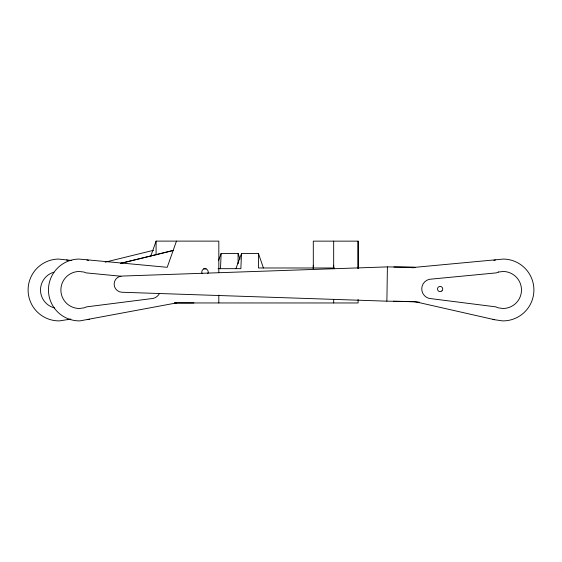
<?xml version="1.0" encoding="UTF-8"?>
<svg xmlns="http://www.w3.org/2000/svg" width="562" height="562" viewBox="0 0 562 562"><rect width="100%" height="100%" fill="white"/><g stroke="black" fill="none" stroke-linecap="round" stroke-linejoin="round"><path stroke-width="0.84" d="M156.081 254.881L156.095 241.112L218.822 241.126L218.815 272.479M218.808 302.96L218.815 295.12M238.077 263.711L238.077 253.469L221.133 253.462L218.485 260.67M235.907 268.671L241.505 253.469L258.45 253.469L258.45 267.983L334.432 267.99M313.301 265.222L313.301 268.671L313.315 267.99M333.673 265.222L333.673 268.671L333.68 267.99M358.106 299.469L358.106 302.967L174.424 302.953M358.106 241.133L358.106 268.678L358.099 241.147L313.294 241.14L313.315 268.678M414.637 301.59L386.888 301.169L387.408 266.887L415.163 267.308L503.461 259.061A30.917 30.917 0 0 1 533.9 290.449A30.917 30.917 0 0 1 502.512 320.888L494.532 319.715L414.637 301.59L393.365 301.267M220.494 268.671L221.133 253.462M241.505 253.462L240.866 268.671L218.021 268.671M150.595 256.665L156.095 241.112M176.461 241.112L167.209 267.308L78.912 259.061A30.917 30.917 0 0 0 48.465 290.449A30.917 30.917 0 0 0 79.853 320.888L176.426 302.939L193.925 302.953M404.366 301.45L419.224 302.138M393.892 266.985L415.163 267.308M176.412 302.946L174.677 302.96M105.227 262.152L153.524 250.308M71.796 260.473L58.539 259.061A30.917 30.917 0 0 0 28.1 290.449A30.917 30.917 0 0 0 59.488 320.888L70.91 319.061M387.408 266.887L122.361 276.054A8.1 8.1 0 0 0 114.135 284.035A8.1 8.1 0 0 0 122.116 292.261L386.888 301.169M203.549 268.664L206.17 268.664M410.091 267.533L413.569 267.772M121.006 276.23L86.126 272.886L83.9 272.029L79.102 271.474A18.504 18.504 0 0 0 60.879 290.259A18.504 18.504 0 0 0 79.663 308.482L84.279 307.8L86.555 306.866L150.953 298.703A9.821 9.821 0 0 0 159.376 293.666M258.45 253.469L263.409 267.983M238.077 253.469L240.009 259.11M333.673 241.133L333.68 268.678M333.68 299.532L333.688 302.967M69.007 319.237A30.917 30.917 0 0 1 67.468 319.715M66.555 259.995A30.917 30.917 0 0 1 68.107 260.431M54.5 307.92A18.504 18.504 0 0 1 53.952 272.177M89.379 319.237A30.917 30.917 0 0 1 87.841 319.715M86.927 259.995A30.917 30.917 0 0 1 88.48 260.431M202.208 273.659A3.239 3.239 0 0 1 205.011 268.798A3.239 3.239 0 0 1 207.821 273.659M494.532 319.715A30.917 30.917 0 0 1 492.993 319.237M493.893 260.431A30.917 30.917 0 0 1 495.445 259.995M441.929 290.877L441.381 291.285A2.592 2.592 0 0 1 438.789 291.242L438.262 290.821A2.592 2.592 0 0 1 438.318 287.154A2.592 2.592 0 0 1 441.985 287.21A2.592 2.592 0 0 1 441.929 290.877M498.473 272.029L496.246 272.886L431.714 279.068A9.821 9.821 0 0 0 421.746 288.735A9.821 9.821 0 0 0 431.419 298.703L495.81 306.866L498.094 307.8L502.702 308.482A18.504 18.504 0 0 0 521.487 290.259A18.504 18.504 0 0 0 503.271 271.474L498.473 272.029M173.047 250.504L120.514 263.395L173.047 250.512"/></g></svg>
